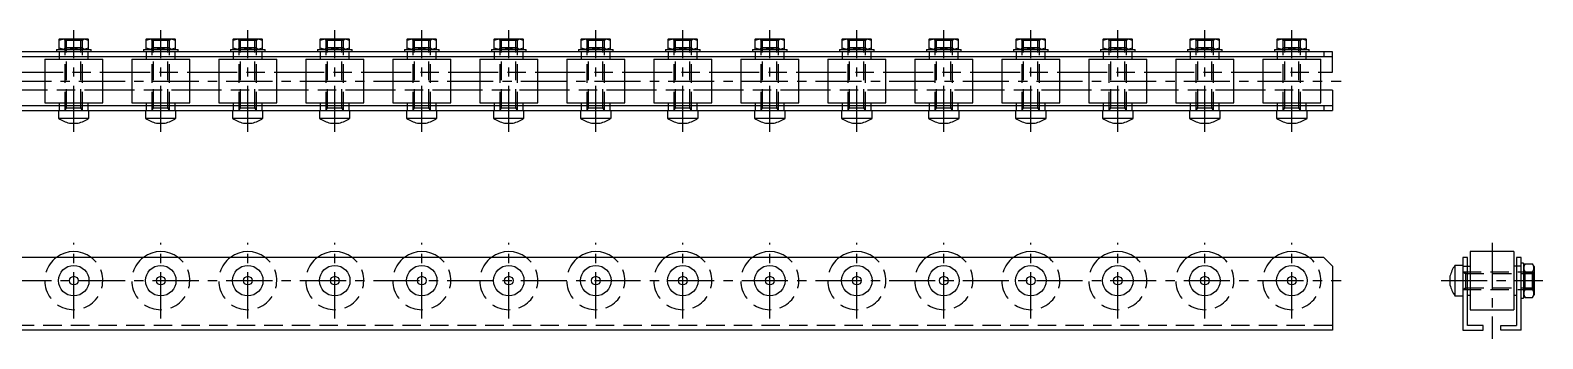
# Model space of a CAD drawing. Extents: x -3 to 1061, y -8 to 113.
# Drawn here: x 539 to 1061, y 7 to 113 of the extents above; entities that cross this region are included whole.
import ezdxf

# ---------------------------------------------------------------- set-up
doc = ezdxf.new("R2010")
doc.units = 0
doc.header["$LTSCALE"] = 0.5
doc.linetypes.add('CENTER', pattern=[50.8, 31.75, -6.35, 6.35, -6.35])
doc.linetypes.add('DASHED', pattern=[19.05, 12.7, -6.35])
for name, color, linetype in [('MSM_CENTER', 1, 'CENTER'), ('MSM_CONTINUOUS', 7, 'CONTINUOUS'), ('MSM_DASHED', 4, 'DASHED')]:
    doc.layers.add(name, color=color, linetype=linetype)

msp = doc.modelspace()

# ---------------------------------------------------------------- linework, layer by layer
at = {"layer": 'MSM_CENTER'}
for p, q in [((554, 78.24), (554, 113.24)), ((584, 78.24), (584, 113.24)), ((614, 78.24), (614, 113.24)), ((644, 78.24), (644, 113.24)), ((674, 78.24), (674, 113.24)), ((704, 78.24), (704, 113.24)), ((734, 78.24), (734, 113.24)), ((764, 78.24), (764, 113.24)), ((794, 78.24), (794, 113.24)), ((824, 78.24), (824, 113.24)), ((854, 78.24), (854, 113.24)), ((884, 78.24), (884, 113.24)), ((914, 78.24), (914, 113.24)), ((944, 78.24), (944, 113.24)), ((974, 78.24), (974, 113.24)), ((-3, 95.74), (991, 95.74)), ((554, 14), (554, 40)), ((584, 14), (584, 40)), ((614, 14), (614, 40)), ((644, 14), (644, 40)), ((674, 14), (674, 40)), ((704, 14), (704, 40)), ((734, 14), (734, 40)), ((764, 14), (764, 40)), ((794, 14), (794, 40)), ((824, 14), (824, 40)), ((854, 14), (854, 40)), ((884, 14), (884, 40)), ((914, 14), (914, 40)), ((944, 14), (944, 40)), ((974, 14), (974, 40)), ((1043.03, 40), (1043.03, 7)), ((-3, 27), (991, 27)), ((1025.53, 27), (1060.53, 27))]:
    msp.add_line(p, q, dxfattribs=at)
at = {"layer": 'MSM_CONTINUOUS'}
for p, q in [((549.1, 110.24), (549, 110.18)), ((549, 106.7), (549, 110.18)), ((549.1, 110.24), (558.9, 110.24)), ((554, 107.14), (554, 109.73)), ((559, 110.18), (558.9, 110.24)), ((559, 110.18), (559, 106.7)), ((579.1, 110.24), (579, 110.18)), ((579, 106.7), (579, 110.18)), ((579.1, 110.24), (588.9, 110.24)), ((584, 107.14), (584, 109.73)), ((589, 110.18), (588.9, 110.24)), ((589, 110.18), (589, 106.7)), ((609.1, 110.24), (609, 110.18)), ((609, 106.7), (609, 110.18)), ((609.1, 110.24), (618.9, 110.24)), ((614, 107.14), (614, 109.73)), ((619, 110.18), (618.9, 110.24)), ((619, 110.18), (619, 106.7)), ((639.1, 110.24), (639, 110.18)), ((639, 106.7), (639, 110.18)), ((639.1, 110.24), (648.9, 110.24)), ((644, 107.14), (644, 109.73)), ((649, 110.18), (648.9, 110.24)), ((649, 110.18), (649, 106.7)), ((669.1, 110.24), (669, 110.18)), ((669, 106.7), (669, 110.18)), ((669.1, 110.24), (678.9, 110.24)), ((674, 107.14), (674, 109.73)), ((679, 110.18), (678.9, 110.24)), ((679, 110.18), (679, 106.7)), ((699.1, 110.24), (699, 110.18)), ((699, 106.7), (699, 110.18)), ((699.1, 110.24), (708.9, 110.24)), ((704, 107.14), (704, 109.73)), ((709, 110.18), (708.9, 110.24)), ((709, 110.18), (709, 106.7)), ((729.1, 110.24), (729, 110.18)), ((729, 106.7), (729, 110.18)), ((729.1, 110.24), (738.9, 110.24)), ((734, 107.14), (734, 109.73)), ((739, 110.18), (738.9, 110.24)), ((739, 110.18), (739, 106.7)), ((759.1, 110.24), (759, 110.18)), ((759, 106.7), (759, 110.18)), ((759.1, 110.24), (768.9, 110.24)), ((764, 107.14), (764, 109.73)), ((769, 110.18), (768.9, 110.24)), ((769, 110.18), (769, 106.7)), ((789.1, 110.24), (789, 110.18)), ((789, 106.7), (789, 110.18)), ((789.1, 110.24), (798.9, 110.24)), ((794, 107.14), (794, 109.73)), ((799, 110.18), (798.9, 110.24)), ((799, 110.18), (799, 106.7)), ((819.1, 110.24), (819, 110.18)), ((819, 106.7), (819, 110.18)), ((819.1, 110.24), (828.9, 110.24)), ((824, 107.14), (824, 109.73)), ((829, 110.18), (828.9, 110.24)), ((829, 110.18), (829, 106.7)), ((849.1, 110.24), (849, 110.18)), ((849, 106.7), (849, 110.18)), ((849.1, 110.24), (858.9, 110.24)), ((854, 107.14), (854, 109.73)), ((859, 110.18), (858.9, 110.24)), ((859, 110.18), (859, 106.7)), ((879.1, 110.24), (879, 110.18)), ((879, 106.7), (879, 110.18)), ((879.1, 110.24), (888.9, 110.24)), ((884, 107.14), (884, 109.73)), ((889, 110.18), (888.9, 110.24)), ((889, 110.18), (889, 106.7)), ((909.1, 110.24), (909, 110.18)), ((909, 106.7), (909, 110.18)), ((909.1, 110.24), (918.9, 110.24)), ((914, 107.14), (914, 109.73)), ((919, 110.18), (918.9, 110.24)), ((919, 110.18), (919, 106.7)), ((939.1, 110.24), (939, 110.18)), ((939, 106.7), (939, 110.18)), ((939.1, 110.24), (948.9, 110.24)), ((944, 107.14), (944, 109.73)), ((949, 110.18), (948.9, 110.24)), ((949, 110.18), (949, 106.7)), ((969.1, 110.24), (969, 110.18)), ((969, 106.7), (969, 110.18)), ((969.1, 110.24), (978.9, 110.24)), ((974, 107.14), (974, 109.73)), ((979, 110.18), (978.9, 110.24)), ((979, 110.18), (979, 106.7)), ((988, 105.84), (0, 105.84)), ((548, 106.64), (548, 105.84)), ((548, 106.64), (560, 106.64)), ((549, 106.7), (549.1, 106.64)), ((558.9, 106.64), (559, 106.7)), ((560, 105.84), (560, 106.64)), ((578, 106.64), (578, 105.84)), ((578, 106.64), (590, 106.64)), ((579, 106.7), (579.1, 106.64)), ((588.9, 106.64), (589, 106.7)), ((590, 105.84), (590, 106.64)), ((608, 106.64), (608, 105.84)), ((608, 106.64), (620, 106.64)), ((609, 106.7), (609.1, 106.64)), ((618.9, 106.64), (619, 106.7)), ((620, 105.84), (620, 106.64)), ((638, 106.64), (638, 105.84)), ((638, 106.64), (650, 106.64)), ((639, 106.7), (639.1, 106.64)), ((648.9, 106.64), (649, 106.7)), ((650, 105.84), (650, 106.64)), ((668, 106.64), (668, 105.84)), ((668, 106.64), (680, 106.64)), ((669, 106.7), (669.1, 106.64)), ((678.9, 106.64), (679, 106.7)), ((680, 105.84), (680, 106.64)), ((698, 106.64), (698, 105.84)), ((698, 106.64), (710, 106.64)), ((699, 106.7), (699.1, 106.64)), ((708.9, 106.64), (709, 106.7)), ((710, 105.84), (710, 106.64)), ((728, 106.64), (728, 105.84)), ((728, 106.64), (740, 106.64)), ((729, 106.7), (729.1, 106.64)), ((738.9, 106.64), (739, 106.7)), ((740, 105.84), (740, 106.64)), ((758, 106.64), (758, 105.84)), ((758, 106.64), (770, 106.64)), ((759, 106.7), (759.1, 106.64)), ((768.9, 106.64), (769, 106.7)), ((770, 105.84), (770, 106.64)), ((788, 106.64), (788, 105.84)), ((788, 106.64), (800, 106.64)), ((789, 106.7), (789.1, 106.64)), ((798.9, 106.64), (799, 106.7)), ((800, 105.84), (800, 106.64)), ((818, 106.64), (818, 105.84)), ((818, 106.64), (830, 106.64)), ((819, 106.7), (819.1, 106.64)), ((828.9, 106.64), (829, 106.7)), ((830, 105.84), (830, 106.64)), ((848, 106.64), (848, 105.84)), ((848, 106.64), (860, 106.64)), ((849, 106.7), (849.1, 106.64)), ((858.9, 106.64), (859, 106.7)), ((860, 105.84), (860, 106.64)), ((878, 106.64), (878, 105.84)), ((878, 106.64), (890, 106.64)), ((879, 106.7), (879.1, 106.64)), ((888.9, 106.64), (889, 106.7)), ((890, 105.84), (890, 106.64)), ((908, 106.64), (908, 105.84)), ((908, 106.64), (920, 106.64)), ((909, 106.7), (909.1, 106.64)), ((918.9, 106.64), (919, 106.7)), ((920, 105.84), (920, 106.64)), ((938, 106.64), (938, 105.84)), ((938, 106.64), (950, 106.64)), ((939, 106.7), (939.1, 106.64)), ((948.9, 106.64), (949, 106.7)), ((950, 105.84), (950, 106.64)), ((968, 106.64), (968, 105.84)), ((968, 106.64), (980, 106.64)), ((969, 106.7), (969.1, 106.64)), ((978.9, 106.64), (979, 106.7)), ((980, 105.84), (980, 106.64)), ((985, 105.84), (985, 104.24)), ((988, 98.84), (988, 105.84)), ((0, 104.24), (988, 104.24)), ((544, 103.24), (544, 88.24)), ((544, 103.24), (564, 103.24)), ((549, 104.24), (549, 103.24)), ((559, 103.24), (559, 104.24)), ((564, 88.24), (564, 103.24)), ((574, 103.24), (574, 88.24)), ((574, 103.24), (594, 103.24)), ((579, 104.24), (579, 103.24)), ((589, 103.24), (589, 104.24)), ((594, 88.24), (594, 103.24)), ((604, 103.24), (604, 88.24)), ((604, 103.24), (624, 103.24)), ((609, 104.24), (609, 103.24)), ((619, 103.24), (619, 104.24)), ((624, 88.24), (624, 103.24)), ((634, 103.24), (634, 88.24)), ((634, 103.24), (654, 103.24)), ((639, 104.24), (639, 103.24)), ((649, 103.24), (649, 104.24)), ((654, 88.24), (654, 103.24)), ((664, 103.24), (664, 88.24)), ((664, 103.24), (684, 103.24)), ((669, 104.24), (669, 103.24)), ((679, 103.24), (679, 104.24)), ((684, 88.24), (684, 103.24)), ((694, 103.24), (694, 88.24)), ((694, 103.24), (714, 103.24)), ((699, 104.24), (699, 103.24)), ((709, 103.24), (709, 104.24)), ((714, 88.24), (714, 103.24)), ((724, 103.24), (724, 88.24)), ((724, 103.24), (744, 103.24)), ((729, 104.24), (729, 103.24)), ((739, 103.24), (739, 104.24)), ((744, 88.24), (744, 103.24)), ((754, 103.24), (754, 88.24)), ((754, 103.24), (774, 103.24)), ((759, 104.24), (759, 103.24)), ((769, 103.24), (769, 104.24)), ((774, 88.24), (774, 103.24)), ((784, 103.24), (784, 88.24)), ((784, 103.24), (804, 103.24)), ((789, 104.24), (789, 103.24)), ((799, 103.24), (799, 104.24)), ((804, 88.24), (804, 103.24)), ((814, 103.24), (814, 88.24)), ((814, 103.24), (834, 103.24)), ((819, 104.24), (819, 103.24)), ((829, 103.24), (829, 104.24)), ((834, 88.24), (834, 103.24)), ((844, 103.24), (844, 88.24)), ((844, 103.24), (864, 103.24)), ((849, 104.24), (849, 103.24)), ((859, 103.24), (859, 104.24)), ((864, 88.24), (864, 103.24)), ((874, 103.24), (874, 88.24)), ((874, 103.24), (894, 103.24)), ((879, 104.24), (879, 103.24)), ((889, 103.24), (889, 104.24)), ((894, 88.24), (894, 103.24)), ((904, 103.24), (904, 88.24)), ((904, 103.24), (924, 103.24)), ((909, 104.24), (909, 103.24)), ((919, 103.24), (919, 104.24)), ((924, 88.24), (924, 103.24)), ((934, 103.24), (934, 88.24)), ((934, 103.24), (954, 103.24)), ((939, 104.24), (939, 103.24)), ((949, 103.24), (949, 104.24)), ((954, 88.24), (954, 103.24)), ((964, 103.24), (964, 88.24)), ((964, 103.24), (984, 103.24)), ((969, 104.24), (969, 103.24)), ((979, 103.24), (979, 104.24)), ((984, 88.24), (984, 103.24)), ((534, 98.84), (544, 98.84)), ((564, 98.84), (574, 98.84)), ((594, 98.84), (604, 98.84)), ((624, 98.84), (634, 98.84)), ((654, 98.84), (664, 98.84)), ((684, 98.84), (694, 98.84)), ((714, 98.84), (724, 98.84)), ((744, 98.84), (754, 98.84)), ((774, 98.84), (784, 98.84)), ((804, 98.84), (814, 98.84)), ((834, 98.84), (844, 98.84)), ((864, 98.84), (874, 98.84)), ((894, 98.84), (904, 98.84)), ((924, 98.84), (934, 98.84)), ((954, 98.84), (964, 98.84)), ((984, 98.84), (988, 98.84)), ((544, 92.64), (534, 92.64)), ((574, 92.64), (564, 92.64)), ((604, 92.64), (594, 92.64)), ((634, 92.64), (624, 92.64)), ((664, 92.64), (654, 92.64)), ((694, 92.64), (684, 92.64)), ((724, 92.64), (714, 92.64)), ((754, 92.64), (744, 92.64)), ((784, 92.64), (774, 92.64)), ((814, 92.64), (804, 92.64)), ((844, 92.64), (834, 92.64)), ((874, 92.64), (864, 92.64)), ((904, 92.64), (894, 92.64)), ((934, 92.64), (924, 92.64)), ((964, 92.64), (954, 92.64)), ((988, 92.64), (984, 92.64)), ((988, 92.64), (988, 85.64)), ((988, 87.24), (0, 87.24)), ((0, 85.64), (988, 85.64)), ((544, 88.24), (564, 88.24)), ((548.75, 85.64), (548.75, 82.93)), ((549, 88.24), (549, 87.24)), ((559, 87.24), (559, 88.24)), ((559.25, 82.93), (559.25, 85.64)), ((574, 88.24), (594, 88.24)), ((578.75, 85.64), (578.75, 82.93)), ((579, 88.24), (579, 87.24)), ((589, 87.24), (589, 88.24)), ((589.25, 82.93), (589.25, 85.64)), ((604, 88.24), (624, 88.24)), ((608.75, 85.64), (608.75, 82.93)), ((609, 88.24), (609, 87.24)), ((619, 87.24), (619, 88.24)), ((619.25, 82.93), (619.25, 85.64)), ((634, 88.24), (654, 88.24)), ((638.75, 85.64), (638.75, 82.93)), ((639, 88.24), (639, 87.24)), ((649, 87.24), (649, 88.24)), ((649.25, 82.93), (649.25, 85.64)), ((664, 88.24), (684, 88.24)), ((668.75, 85.64), (668.75, 82.93)), ((669, 88.24), (669, 87.24)), ((679, 87.24), (679, 88.24)), ((679.25, 82.93), (679.25, 85.64)), ((694, 88.24), (714, 88.24)), ((698.75, 85.64), (698.75, 82.93)), ((699, 88.24), (699, 87.24)), ((709, 87.24), (709, 88.24)), ((709.25, 82.93), (709.25, 85.64)), ((724, 88.24), (744, 88.24)), ((728.75, 85.64), (728.75, 82.93)), ((729, 88.24), (729, 87.24)), ((739, 87.24), (739, 88.24)), ((739.25, 82.93), (739.25, 85.64)), ((754, 88.24), (774, 88.24)), ((758.75, 85.64), (758.75, 82.93)), ((759, 88.24), (759, 87.24)), ((769, 87.24), (769, 88.24)), ((769.25, 82.93), (769.25, 85.64)), ((784, 88.24), (804, 88.24)), ((788.75, 85.64), (788.75, 82.93)), ((789, 88.24), (789, 87.24)), ((799, 87.24), (799, 88.24)), ((799.25, 82.93), (799.25, 85.64)), ((814, 88.24), (834, 88.24)), ((818.75, 85.64), (818.75, 82.93)), ((819, 88.24), (819, 87.24)), ((829, 87.24), (829, 88.24)), ((829.25, 82.93), (829.25, 85.64)), ((844, 88.24), (864, 88.24)), ((848.75, 85.64), (848.75, 82.93)), ((849, 88.24), (849, 87.24)), ((859, 87.24), (859, 88.24)), ((859.25, 82.93), (859.25, 85.64)), ((874, 88.24), (894, 88.24)), ((878.75, 85.64), (878.75, 82.93)), ((879, 88.24), (879, 87.24)), ((889, 87.24), (889, 88.24)), ((889.25, 82.93), (889.25, 85.64)), ((904, 88.24), (924, 88.24)), ((908.75, 85.64), (908.75, 82.93)), ((909, 88.24), (909, 87.24)), ((919, 87.24), (919, 88.24)), ((919.25, 82.93), (919.25, 85.64)), ((934, 88.24), (954, 88.24)), ((938.75, 85.64), (938.75, 82.93)), ((939, 88.24), (939, 87.24)), ((949, 87.24), (949, 88.24)), ((949.25, 82.93), (949.25, 85.64)), ((964, 88.24), (984, 88.24)), ((968.75, 85.64), (968.75, 82.93)), ((969, 88.24), (969, 87.24)), ((979, 87.24), (979, 88.24)), ((979.25, 82.93), (979.25, 85.64)), ((985, 87.24), (985, 85.64)), ((548.75, 82.93), (559.25, 82.93)), ((552.51, 81.24), (555.49, 81.24)), ((578.75, 82.93), (589.25, 82.93)), ((582.51, 81.24), (585.49, 81.24)), ((608.75, 82.93), (619.25, 82.93)), ((612.51, 81.24), (615.49, 81.24)), ((638.75, 82.93), (649.25, 82.93)), ((642.51, 81.24), (645.49, 81.24)), ((668.75, 82.93), (679.25, 82.93)), ((672.51, 81.24), (675.49, 81.24)), ((698.75, 82.93), (709.25, 82.93)), ((702.51, 81.24), (705.49, 81.24)), ((728.75, 82.93), (739.25, 82.93)), ((732.51, 81.24), (735.49, 81.24)), ((758.75, 82.93), (769.25, 82.93)), ((762.51, 81.24), (765.49, 81.24)), ((788.75, 82.93), (799.25, 82.93)), ((792.51, 81.24), (795.49, 81.24)), ((818.75, 82.93), (829.25, 82.93)), ((822.51, 81.24), (825.49, 81.24)), ((848.75, 82.93), (859.25, 82.93)), ((852.51, 81.24), (855.49, 81.24)), ((878.75, 82.93), (889.25, 82.93)), ((882.51, 81.24), (885.49, 81.24)), ((908.75, 82.93), (919.25, 82.93)), ((912.51, 81.24), (915.49, 81.24)), ((938.75, 82.93), (949.25, 82.93)), ((942.51, 81.24), (945.49, 81.24)), ((968.75, 82.93), (979.25, 82.93)), ((972.51, 81.24), (975.49, 81.24)), ((1035.53, 37), (1035.53, 17)), ((1050.53, 37), (1035.53, 37)), ((1050.53, 37), (1050.53, 17)), ((985, 35), (3, 35)), ((985, 35), (988, 32)), ((988, 32), (988, 10)), ((1030.22, 32.25), (1030.22, 21.75)), ((1032.93, 32.25), (1030.22, 32.25)), ((1034.53, 35), (1032.93, 35)), ((1032.93, 35), (1032.93, 10)), ((1032.93, 32), (1035.53, 32)), ((1034.53, 11.6), (1034.53, 35)), ((1053.13, 32), (1050.53, 32)), ((1051.53, 35), (1051.53, 11.6)), ((1053.13, 35), (1051.53, 35)), ((1053.13, 10), (1053.13, 35)), ((1053.93, 33), (1053.13, 33)), ((1053.93, 33), (1053.93, 21)), ((1054.43, 32.77), (1053.93, 31.9)), ((1054.43, 32.77), (1057.02, 32.77)), ((1057.53, 31.9), (1057.02, 32.77)), ((1057.53, 31.9), (1057.53, 22.1)), ((1028.53, 28.49), (1028.53, 25.51)), ((1054.43, 29.89), (1057.02, 29.89)), ((1030.22, 21.75), (1032.93, 21.75)), ((1034.53, 22), (1035.53, 22)), ((1050.53, 22), (1051.53, 22)), ((1053.13, 21), (1053.93, 21)), ((1053.93, 22.1), (1054.43, 21.23)), ((1054.43, 24.11), (1057.02, 24.11)), ((1054.43, 21.23), (1057.02, 21.23)), ((1057.02, 21.23), (1057.53, 22.1)), ((1035.53, 17), (1050.53, 17)), ((1039.93, 11.6), (1034.53, 11.6)), ((1039.93, 10), (1039.93, 11.6)), ((1046.13, 11.6), (1051.53, 11.6)), ((1046.13, 10), (1046.13, 11.6)), ((988, 10), (0, 10)), ((1032.93, 10), (1039.93, 10)), ((1053.13, 10), (1046.13, 10))]:
    msp.add_line(p, q, dxfattribs=at)
for centre, radius in [((554, 27), 5.25), ((584, 27), 5.25), ((614, 27), 5.25), ((644, 27), 5.25), ((674, 27), 5.25), ((704, 27), 5.25), ((734, 27), 5.25), ((764, 27), 5.25), ((794, 27), 5.25), ((824, 27), 5.25), ((854, 27), 5.25), ((884, 27), 5.25), ((914, 27), 5.25), ((944, 27), 5.25), ((974, 27), 5.25), ((554, 27), 1.49), ((584, 27), 1.49), ((614, 27), 1.49), ((644, 27), 1.49), ((674, 27), 1.49), ((704, 27), 1.49), ((734, 27), 1.49), ((764, 27), 1.49), ((794, 27), 1.49), ((824, 27), 1.49), ((854, 27), 1.49), ((884, 27), 1.49), ((914, 27), 1.49), ((944, 27), 1.49), ((974, 27), 1.49)]:
    msp.add_circle(centre, radius, dxfattribs=at)
for centre, radius, start, end in [((551.5, 102.81), 7.37, 70.1592, 109.8408), ((556.5, 102.81), 7.37, 70.1592, 109.8408), ((581.5, 102.81), 7.37, 70.1592, 109.8408), ((586.5, 102.81), 7.37, 70.1592, 109.8408), ((611.5, 102.81), 7.37, 70.1592, 109.8408), ((616.5, 102.81), 7.37, 70.1592, 109.8408), ((641.5, 102.81), 7.37, 70.1592, 109.8408), ((646.5, 102.81), 7.37, 70.1592, 109.8408), ((671.5, 102.81), 7.37, 70.1592, 109.8408), ((676.5, 102.81), 7.37, 70.1592, 109.8408), ((701.5, 102.81), 7.37, 70.1592, 109.8408), ((706.5, 102.81), 7.37, 70.1592, 109.8408), ((731.5, 102.81), 7.37, 70.1592, 109.8408), ((736.5, 102.81), 7.37, 70.1592, 109.8408), ((761.5, 102.81), 7.37, 70.1592, 109.8408), ((766.5, 102.81), 7.37, 70.1592, 109.8408), ((791.5, 102.81), 7.37, 70.1592, 109.8408), ((796.5, 102.81), 7.37, 70.1592, 109.8408), ((821.5, 102.81), 7.37, 70.1592, 109.8408), ((826.5, 102.81), 7.37, 70.1592, 109.8408), ((851.5, 102.81), 7.37, 70.1592, 109.8408), ((856.5, 102.81), 7.37, 70.1592, 109.8408), ((881.5, 102.81), 7.37, 70.1592, 109.8408), ((886.5, 102.81), 7.37, 70.1592, 109.8408), ((911.5, 102.81), 7.37, 70.1592, 109.8408), ((916.5, 102.81), 7.37, 70.1592, 109.8408), ((941.5, 102.81), 7.37, 70.1592, 109.8408), ((946.5, 102.81), 7.37, 70.1592, 109.8408), ((971.5, 102.81), 7.37, 70.1592, 109.8408), ((976.5, 102.81), 7.37, 70.1592, 109.8408), ((551.5, 114.07), 7.37, 250.1592, 289.8408), ((556.5, 114.07), 7.37, 250.1592, 289.8408), ((581.5, 114.07), 7.37, 250.1592, 289.8408), ((586.5, 114.07), 7.37, 250.1592, 289.8408), ((611.5, 114.07), 7.37, 250.1592, 289.8408), ((616.5, 114.07), 7.37, 250.1592, 289.8408), ((641.5, 114.07), 7.37, 250.1592, 289.8408), ((646.5, 114.07), 7.37, 250.1592, 289.8408), ((671.5, 114.07), 7.37, 250.1592, 289.8408), ((676.5, 114.07), 7.37, 250.1592, 289.8408), ((701.5, 114.07), 7.37, 250.1592, 289.8408), ((706.5, 114.07), 7.37, 250.1592, 289.8408), ((731.5, 114.07), 7.37, 250.1592, 289.8408), ((736.5, 114.07), 7.37, 250.1592, 289.8408), ((761.5, 114.07), 7.37, 250.1592, 289.8408), ((766.5, 114.07), 7.37, 250.1592, 289.8408), ((791.5, 114.07), 7.37, 250.1592, 289.8408), ((796.5, 114.07), 7.37, 250.1592, 289.8408), ((821.5, 114.07), 7.37, 250.1592, 289.8408), ((826.5, 114.07), 7.37, 250.1592, 289.8408), ((851.5, 114.07), 7.37, 250.1592, 289.8408), ((856.5, 114.07), 7.37, 250.1592, 289.8408), ((881.5, 114.07), 7.37, 250.1592, 289.8408), ((886.5, 114.07), 7.37, 250.1592, 289.8408), ((911.5, 114.07), 7.37, 250.1592, 289.8408), ((916.5, 114.07), 7.37, 250.1592, 289.8408), ((941.5, 114.07), 7.37, 250.1592, 289.8408), ((946.5, 114.07), 7.37, 250.1592, 289.8408), ((971.5, 114.07), 7.37, 250.1592, 289.8408), ((976.5, 114.07), 7.37, 250.1592, 289.8408), ((555.54, 92.97), 12.12, 235.9445, 255.5214), ((552.46, 92.97), 12.12, 284.4786, 304.0555), ((585.54, 92.97), 12.12, 235.9445, 255.5214), ((582.46, 92.97), 12.12, 284.4786, 304.0555), ((615.54, 92.97), 12.12, 235.9445, 255.5214), ((612.46, 92.97), 12.12, 284.4786, 304.0555), ((645.54, 92.97), 12.12, 235.9445, 255.5214), ((642.46, 92.97), 12.12, 284.4786, 304.0555), ((675.54, 92.97), 12.12, 235.9445, 255.5214), ((672.46, 92.97), 12.12, 284.4786, 304.0555), ((705.54, 92.97), 12.12, 235.9445, 255.5214), ((702.46, 92.97), 12.12, 284.4786, 304.0555), ((735.54, 92.97), 12.12, 235.9445, 255.5214), ((732.46, 92.97), 12.12, 284.4786, 304.0555), ((765.54, 92.97), 12.12, 235.9445, 255.5214), ((762.46, 92.97), 12.12, 284.4786, 304.0555), ((795.54, 92.97), 12.12, 235.9445, 255.5214), ((792.46, 92.97), 12.12, 284.4786, 304.0555), ((825.54, 92.97), 12.12, 235.9445, 255.5214), ((822.46, 92.97), 12.12, 284.4786, 304.0555), ((855.54, 92.97), 12.12, 235.9445, 255.5214), ((852.46, 92.97), 12.12, 284.4786, 304.0555), ((885.54, 92.97), 12.12, 235.9445, 255.5214), ((882.46, 92.97), 12.12, 284.4786, 304.0555), ((915.54, 92.97), 12.12, 235.9445, 255.5214), ((912.46, 92.97), 12.12, 284.4786, 304.0555), ((945.54, 92.97), 12.12, 235.9445, 255.5214), ((942.46, 92.97), 12.12, 284.4786, 304.0555), ((975.54, 92.97), 12.12, 235.9445, 255.5214), ((972.46, 92.97), 12.12, 284.4786, 304.0555), ((554, 27), 10, 53.1301, 126.8699), ((584, 27), 10, 53.1301, 126.8699), ((614, 27), 10, 53.1301, 126.8699), ((644, 27), 10, 53.1301, 126.8699), ((674, 27), 10, 53.1301, 126.8699), ((704, 27), 10, 53.1301, 126.8699), ((734, 27), 10, 53.1301, 126.8699), ((764, 27), 10, 53.1301, 126.8699), ((794, 27), 10, 53.1301, 126.8699), ((824, 27), 10, 53.1301, 126.8699), ((854, 27), 10, 53.1301, 126.8699), ((884, 27), 10, 53.1301, 126.8699), ((914, 27), 10, 53.1301, 126.8699), ((944, 27), 10, 53.1301, 126.8699), ((974, 27), 10, 53.1301, 126.8699), ((1040.26, 25.46), 12.12, 145.9445, 165.5214), ((1056.54, 31.33), 2.56, 154.3574, 214.3573), ((1054.91, 31.33), 2.56, 325.6427, 25.6426), ((1063.59, 27), 9.61, 162.5124, 197.4876), ((1047.86, 27), 9.61, 342.5124, 17.4876), ((1040.26, 28.54), 12.12, 194.4786, 214.0555), ((1056.54, 22.67), 2.56, 145.6427, 205.6426), ((1054.91, 22.67), 2.56, 334.3574, 34.3573)]:
    msp.add_arc(centre, radius, start, end, dxfattribs=at)
at = {"layer": 'MSM_DASHED'}
for p, q in [((550.46, 110.24), (551, 109.7)), ((551.54, 110.24), (551, 109.7)), ((557, 109.7), (551, 109.7)), ((551, 85.64), (551, 109.7)), ((551.54, 86.58), (551.54, 110.24)), ((556.46, 110.24), (557, 109.7)), ((556.46, 86.58), (556.46, 110.24)), ((557.54, 110.24), (557, 109.7)), ((557, 85.64), (557, 109.7)), ((580.46, 110.24), (581, 109.7)), ((581.54, 110.24), (581, 109.7)), ((587, 109.7), (581, 109.7)), ((581, 85.64), (581, 109.7)), ((581.54, 86.58), (581.54, 110.24)), ((586.46, 110.24), (587, 109.7)), ((586.46, 86.58), (586.46, 110.24)), ((587.54, 110.24), (587, 109.7)), ((587, 85.64), (587, 109.7)), ((610.46, 110.24), (611, 109.7)), ((611.54, 110.24), (611, 109.7)), ((617, 109.7), (611, 109.7)), ((611, 85.64), (611, 109.7)), ((611.54, 86.58), (611.54, 110.24)), ((616.46, 110.24), (617, 109.7)), ((616.46, 86.58), (616.46, 110.24)), ((617.54, 110.24), (617, 109.7)), ((617, 85.64), (617, 109.7)), ((640.46, 110.24), (641, 109.7)), ((641.54, 110.24), (641, 109.7)), ((647, 109.7), (641, 109.7)), ((641, 85.64), (641, 109.7)), ((641.54, 86.58), (641.54, 110.24)), ((646.46, 110.24), (647, 109.7)), ((646.46, 86.58), (646.46, 110.24)), ((647.54, 110.24), (647, 109.7)), ((647, 85.64), (647, 109.7)), ((670.46, 110.24), (671, 109.7)), ((671.54, 110.24), (671, 109.7)), ((677, 109.7), (671, 109.7)), ((671, 85.64), (671, 109.7)), ((671.54, 86.58), (671.54, 110.24)), ((676.46, 110.24), (677, 109.7)), ((676.46, 86.58), (676.46, 110.24)), ((677.54, 110.24), (677, 109.7)), ((677, 85.64), (677, 109.7)), ((700.46, 110.24), (701, 109.7)), ((701.54, 110.24), (701, 109.7)), ((707, 109.7), (701, 109.7)), ((701, 85.64), (701, 109.7)), ((701.54, 86.58), (701.54, 110.24)), ((706.46, 110.24), (707, 109.7)), ((706.46, 86.58), (706.46, 110.24)), ((707.54, 110.24), (707, 109.7)), ((707, 85.64), (707, 109.7)), ((730.46, 110.24), (731, 109.7)), ((731.54, 110.24), (731, 109.7)), ((737, 109.7), (731, 109.7)), ((731, 85.64), (731, 109.7)), ((731.54, 86.58), (731.54, 110.24)), ((736.46, 110.24), (737, 109.7)), ((736.46, 86.58), (736.46, 110.24)), ((737.54, 110.24), (737, 109.7)), ((737, 85.64), (737, 109.7)), ((760.46, 110.24), (761, 109.7)), ((761.54, 110.24), (761, 109.7)), ((767, 109.7), (761, 109.7)), ((761, 85.64), (761, 109.7)), ((761.54, 86.58), (761.54, 110.24)), ((766.46, 110.24), (767, 109.7)), ((766.46, 86.58), (766.46, 110.24)), ((767.54, 110.24), (767, 109.7)), ((767, 85.64), (767, 109.7)), ((790.46, 110.24), (791, 109.7)), ((791.54, 110.24), (791, 109.7)), ((797, 109.7), (791, 109.7)), ((791, 85.64), (791, 109.7)), ((791.54, 86.58), (791.54, 110.24)), ((796.46, 110.24), (797, 109.7)), ((796.46, 86.58), (796.46, 110.24)), ((797.54, 110.24), (797, 109.7)), ((797, 85.64), (797, 109.7)), ((820.46, 110.24), (821, 109.7)), ((821.54, 110.24), (821, 109.7)), ((827, 109.7), (821, 109.7)), ((821, 85.64), (821, 109.7)), ((821.54, 86.58), (821.54, 110.24)), ((826.46, 110.24), (827, 109.7)), ((826.46, 86.58), (826.46, 110.24)), ((827.54, 110.24), (827, 109.7)), ((827, 85.64), (827, 109.7)), ((850.46, 110.24), (851, 109.7)), ((851.54, 110.24), (851, 109.7)), ((857, 109.7), (851, 109.7)), ((851, 85.64), (851, 109.7)), ((851.54, 86.58), (851.54, 110.24)), ((856.46, 110.24), (857, 109.7)), ((856.46, 86.58), (856.46, 110.24)), ((857.54, 110.24), (857, 109.7)), ((857, 85.64), (857, 109.7)), ((880.46, 110.24), (881, 109.7)), ((881.54, 110.24), (881, 109.7)), ((887, 109.7), (881, 109.7)), ((881, 85.64), (881, 109.7)), ((881.54, 86.58), (881.54, 110.24)), ((886.46, 110.24), (887, 109.7)), ((886.46, 86.58), (886.46, 110.24)), ((887.54, 110.24), (887, 109.7)), ((887, 85.64), (887, 109.7)), ((910.46, 110.24), (911, 109.7)), ((911.54, 110.24), (911, 109.7)), ((917, 109.7), (911, 109.7)), ((911, 85.64), (911, 109.7)), ((911.54, 86.58), (911.54, 110.24)), ((916.46, 110.24), (917, 109.7)), ((916.46, 86.58), (916.46, 110.24)), ((917.54, 110.24), (917, 109.7)), ((917, 85.64), (917, 109.7)), ((940.46, 110.24), (941, 109.7)), ((941.54, 110.24), (941, 109.7)), ((947, 109.7), (941, 109.7)), ((941, 85.64), (941, 109.7)), ((941.54, 86.58), (941.54, 110.24)), ((946.46, 110.24), (947, 109.7)), ((946.46, 86.58), (946.46, 110.24)), ((947.54, 110.24), (947, 109.7)), ((947, 85.64), (947, 109.7)), ((970.46, 110.24), (971, 109.7)), ((971.54, 110.24), (971, 109.7)), ((977, 109.7), (971, 109.7)), ((971, 85.64), (971, 109.7)), ((971.54, 86.58), (971.54, 110.24)), ((976.46, 110.24), (977, 109.7)), ((976.46, 86.58), (976.46, 110.24)), ((977.54, 110.24), (977, 109.7)), ((977, 85.64), (977, 109.7)), ((549, 105.84), (549, 104.24)), ((550.46, 106.64), (551, 107.18)), ((557, 107.18), (551, 107.18)), ((557.54, 106.64), (557, 107.18)), ((559, 104.24), (559, 105.84)), ((579, 105.84), (579, 104.24)), ((580.46, 106.64), (581, 107.18)), ((587, 107.18), (581, 107.18)), ((587.54, 106.64), (587, 107.18)), ((589, 104.24), (589, 105.84)), ((609, 105.84), (609, 104.24)), ((610.46, 106.64), (611, 107.18)), ((617, 107.18), (611, 107.18)), ((617.54, 106.64), (617, 107.18)), ((619, 104.24), (619, 105.84)), ((639, 105.84), (639, 104.24)), ((640.46, 106.64), (641, 107.18)), ((647, 107.18), (641, 107.18)), ((647.54, 106.64), (647, 107.18)), ((649, 104.24), (649, 105.84)), ((669, 105.84), (669, 104.24)), ((670.46, 106.64), (671, 107.18)), ((677, 107.18), (671, 107.18)), ((677.54, 106.64), (677, 107.18)), ((679, 104.24), (679, 105.84)), ((699, 105.84), (699, 104.24)), ((700.46, 106.64), (701, 107.18)), ((707, 107.18), (701, 107.18)), ((707.54, 106.64), (707, 107.18)), ((709, 104.24), (709, 105.84)), ((729, 105.84), (729, 104.24)), ((730.46, 106.64), (731, 107.18)), ((737, 107.18), (731, 107.18)), ((737.54, 106.64), (737, 107.18)), ((739, 104.24), (739, 105.84)), ((759, 105.84), (759, 104.24)), ((760.46, 106.64), (761, 107.18)), ((767, 107.18), (761, 107.18)), ((767.54, 106.64), (767, 107.18)), ((769, 104.24), (769, 105.84)), ((789, 105.84), (789, 104.24)), ((790.46, 106.64), (791, 107.18)), ((797, 107.18), (791, 107.18)), ((797.54, 106.64), (797, 107.18)), ((799, 104.24), (799, 105.84)), ((819, 105.84), (819, 104.24)), ((820.46, 106.64), (821, 107.18)), ((827, 107.18), (821, 107.18)), ((827.54, 106.64), (827, 107.18)), ((829, 104.24), (829, 105.84)), ((849, 105.84), (849, 104.24)), ((850.46, 106.64), (851, 107.18)), ((857, 107.18), (851, 107.18)), ((857.54, 106.64), (857, 107.18)), ((859, 104.24), (859, 105.84)), ((879, 105.84), (879, 104.24)), ((880.46, 106.64), (881, 107.18)), ((887, 107.18), (881, 107.18)), ((887.54, 106.64), (887, 107.18)), ((889, 104.24), (889, 105.84)), ((909, 105.84), (909, 104.24)), ((910.46, 106.64), (911, 107.18)), ((917, 107.18), (911, 107.18)), ((917.54, 106.64), (917, 107.18)), ((919, 104.24), (919, 105.84)), ((939, 105.84), (939, 104.24)), ((940.46, 106.64), (941, 107.18)), ((947, 107.18), (941, 107.18)), ((947.54, 106.64), (947, 107.18)), ((949, 104.24), (949, 105.84)), ((969, 105.84), (969, 104.24)), ((970.46, 106.64), (971, 107.18)), ((977, 107.18), (971, 107.18)), ((977.54, 106.64), (977, 107.18)), ((979, 104.24), (979, 105.84)), ((544, 98.84), (564, 98.84)), ((574, 98.84), (594, 98.84)), ((604, 98.84), (624, 98.84)), ((634, 98.84), (654, 98.84)), ((664, 98.84), (684, 98.84)), ((694, 98.84), (714, 98.84)), ((724, 98.84), (744, 98.84)), ((754, 98.84), (774, 98.84)), ((784, 98.84), (804, 98.84)), ((814, 98.84), (834, 98.84)), ((844, 98.84), (864, 98.84)), ((874, 98.84), (894, 98.84)), ((904, 98.84), (924, 98.84)), ((934, 98.84), (954, 98.84)), ((964, 98.84), (984, 98.84)), ((564, 92.64), (544, 92.64)), ((594, 92.64), (574, 92.64)), ((624, 92.64), (604, 92.64)), ((654, 92.64), (634, 92.64)), ((684, 92.64), (664, 92.64)), ((714, 92.64), (694, 92.64)), ((744, 92.64), (724, 92.64)), ((774, 92.64), (754, 92.64)), ((804, 92.64), (784, 92.64)), ((834, 92.64), (814, 92.64)), ((864, 92.64), (844, 92.64)), ((894, 92.64), (874, 92.64)), ((924, 92.64), (904, 92.64)), ((954, 92.64), (934, 92.64)), ((984, 92.64), (964, 92.64)), ((549, 87.24), (549, 85.64)), ((551, 86.58), (557, 86.58)), ((551, 85.64), (551.54, 86.58)), ((557, 85.64), (556.46, 86.58)), ((559, 85.64), (559, 87.24)), ((579, 87.24), (579, 85.64)), ((581, 86.58), (587, 86.58)), ((581, 85.64), (581.54, 86.58)), ((587, 85.64), (586.46, 86.58)), ((589, 85.64), (589, 87.24)), ((609, 87.24), (609, 85.64)), ((611, 86.58), (617, 86.58)), ((611, 85.64), (611.54, 86.58)), ((617, 85.64), (616.46, 86.58)), ((619, 85.64), (619, 87.24)), ((639, 87.24), (639, 85.64)), ((641, 86.58), (647, 86.58)), ((641, 85.64), (641.54, 86.58)), ((647, 85.64), (646.46, 86.58)), ((649, 85.64), (649, 87.24)), ((669, 87.24), (669, 85.64)), ((671, 86.58), (677, 86.58)), ((671, 85.64), (671.54, 86.58)), ((677, 85.64), (676.46, 86.58)), ((679, 85.64), (679, 87.24)), ((699, 87.24), (699, 85.64)), ((701, 86.58), (707, 86.58)), ((701, 85.64), (701.54, 86.58)), ((707, 85.64), (706.46, 86.58)), ((709, 85.64), (709, 87.24)), ((729, 87.24), (729, 85.64)), ((731, 86.58), (737, 86.58)), ((731, 85.64), (731.54, 86.58)), ((737, 85.64), (736.46, 86.58)), ((739, 85.64), (739, 87.24)), ((759, 87.24), (759, 85.64)), ((761, 86.58), (767, 86.58)), ((761, 85.64), (761.54, 86.58)), ((767, 85.64), (766.46, 86.58)), ((769, 85.64), (769, 87.24)), ((789, 87.24), (789, 85.64)), ((791, 86.58), (797, 86.58)), ((791, 85.64), (791.54, 86.58)), ((797, 85.64), (796.46, 86.58)), ((799, 85.64), (799, 87.24)), ((819, 87.24), (819, 85.64)), ((821, 86.58), (827, 86.58)), ((821, 85.64), (821.54, 86.58)), ((827, 85.64), (826.46, 86.58)), ((829, 85.64), (829, 87.24)), ((849, 87.24), (849, 85.64)), ((851, 86.58), (857, 86.58)), ((851, 85.64), (851.54, 86.58)), ((857, 85.64), (856.46, 86.58)), ((859, 85.64), (859, 87.24)), ((879, 87.24), (879, 85.64)), ((881, 86.58), (887, 86.58)), ((881, 85.64), (881.54, 86.58)), ((887, 85.64), (886.46, 86.58)), ((889, 85.64), (889, 87.24)), ((909, 87.24), (909, 85.64)), ((911, 86.58), (917, 86.58)), ((911, 85.64), (911.54, 86.58)), ((917, 85.64), (916.46, 86.58)), ((919, 85.64), (919, 87.24)), ((939, 87.24), (939, 85.64)), ((941, 86.58), (947, 86.58)), ((941, 85.64), (941.54, 86.58)), ((947, 85.64), (946.46, 86.58)), ((949, 85.64), (949, 87.24)), ((969, 87.24), (969, 85.64)), ((971, 86.58), (977, 86.58)), ((971, 85.64), (971.54, 86.58)), ((977, 85.64), (976.46, 86.58)), ((979, 85.64), (979, 87.24)), ((1032.93, 30), (1056.99, 30)), ((1032.93, 30), (1033.86, 29.46)), ((1033.86, 30), (1033.86, 24)), ((1033.86, 29.46), (1057.53, 29.46)), ((1053.93, 30.54), (1054.47, 30)), ((1054.47, 24), (1054.47, 30)), ((1057.53, 30.54), (1056.99, 30)), ((1056.99, 24), (1056.99, 30)), ((1057.53, 29.46), (1056.99, 30)), ((1032.93, 24), (1033.86, 24.54)), ((1032.93, 24), (1056.99, 24)), ((1033.86, 24.54), (1057.53, 24.54)), ((1053.93, 23.46), (1054.47, 24)), ((1057.53, 24.54), (1056.99, 24)), ((1057.53, 23.46), (1056.99, 24)), ((988, 11.6), (0, 11.6))]:
    msp.add_line(p, q, dxfattribs=at)
for centre in [(554, 27), (584, 27), (614, 27), (644, 27), (674, 27), (704, 27), (734, 27), (764, 27), (794, 27), (824, 27), (854, 27), (884, 27), (914, 27), (944, 27), (974, 27)]:
    msp.add_arc(centre, 10, 126.8699, 53.1301, dxfattribs=at)

doc.saveas('drawing.dxf')
